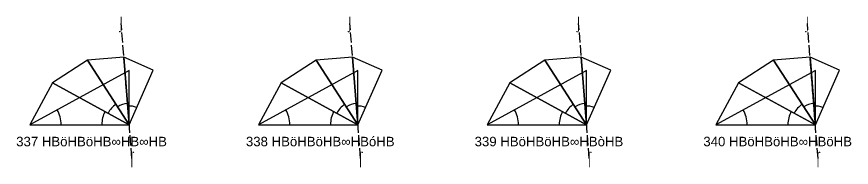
# Model space of a CAD drawing. Header units: millimetres. Extents: x 122552 to 1654769, y -10280102 to 62068.
# Drawn here: x 999789 to 1097038, y -2534092 to -2516596 of the extents above; entities that cross this region are included whole.
import ezdxf
from ezdxf.enums import TextEntityAlignment as Align

# ---------------------------------------------------------------- set-up
doc = ezdxf.new("R2010")
doc.units = ezdxf.units.MM
doc.linetypes.add('ACAD_ISO02W100', pattern=[15, 12, -3])
for name, color, linetype in [('BASE', 170, 'Continuous'), ('HYPOTENUSE', 20, 'Continuous'), ('PERPENDICULAR', 90, 'Continuous'), ('Standard', 7, 'Continuous')]:
    doc.layers.add(name, color=color, linetype=linetype)
doc.styles.add('Arial', font='arial_0.ttf')

# ---------------------------------------------------------------- blocks, each defined once
blk = doc.blocks.new('fundamental_block_GT')
at = {"color": 4}
blk.add_arc((0.1, -2.3), 276.6, 359.9799, 28.42535, dxfattribs=at)
at = {"layer": 'BASE'}
blk.add_line((0, 0), (878.9, -7.5), dxfattribs=at)
at = {"layer": 'HYPOTENUSE'}
blk.add_line((882.9, 469.5), (0, 0), dxfattribs=at)
at = {"layer": 'PERPENDICULAR'}
blk.add_line((878.9, -7.5), (882.9, 469.5), dxfattribs=at)

msp = doc.modelspace()

# ---------------------------------------------------------------- linework, layer by layer
at = {"linetype": 'ACAD_ISO02W100', "ltscale": 100}
for p, q in [((1013213, -2533063), (1011969, -2517378)), ((1039862, -2533063), (1038618, -2517378)), ((1066510, -2533063), (1065266, -2517378)), ((1093159, -2533063), (1091915, -2517378))]:
    msp.add_line(p, q, dxfattribs=at)

# ---------------------------------------------------------------- block references
for p, xscale, yscale, zscale, rotation in [((1012902, -2529142), 10.18429076373601, 10.18429076373601, 10.18429076373601, 123.5116672382091), ((1012902, -2529142), 8.951118371073738, 8.951118371073738, 8.951118371073738, 95.02333447641972), ((1012902, -2529142), 7.867265571233168, 7.867265571233168, 7.867265571233168, 66.53500171462122), ((1039551, -2529142), 10.18429076373601, 10.18429076373601, 10.18429076373601, 123.5116672382091), ((1039551, -2529142), 8.951118371073738, 8.951118371073738, 8.951118371073738, 95.02333447641972), ((1039551, -2529142), 7.867265571233168, 7.867265571233168, 7.867265571233168, 66.53500171462122), ((1066199, -2529142), 10.18429076373601, 10.18429076373601, 10.18429076373601, 123.5116672382091), ((1066199, -2529142), 8.951118371073738, 8.951118371073738, 8.951118371073738, 95.02333447641972), ((1066199, -2529142), 7.867265571233178, 7.867265571233178, 7.867265571233178, 66.53500171462207), ((1092848, -2529142), 10.18429076373601, 10.18429076373601, 10.18429076373601, 123.5116672382091), ((1092848, -2529142), 8.951118371073738, 8.951118371073738, 8.951118371073738, 95.02333447641972), ((1092848, -2529142), 7.867265571233178, 7.867265571233178, 7.867265571233178, 66.53500171462207), ((1012902, -2529142), 11.58735412275403, 11.58735412275403, 11.58735412275403, 152.0000000000003), ((1039551, -2529142), 11.58735412275403, 11.58735412275403, 11.58735412275403, 152.0000000000003), ((1066199, -2529142), 11.58735412275403, 11.58735412275403, 11.58735412275403, 152.0000000000003), ((1092848, -2529142), 11.58735412275403, 11.58735412275403, 11.58735412275403, 152.0000000000003)]:
    msp.add_blockref('fundamental_block_GT', p, dxfattribs=dict(xscale=xscale, yscale=yscale, zscale=zscale, rotation=rotation))
at = {"layer": 'Standard', "xscale": 13.18371388650824, "yscale": 13.18371388650824, "zscale": 13.18371388650824, "rotation": 0.4883327617913192}
for p in [(1001315, -2529142), (1027963, -2529142), (1054612, -2529142), (1081261, -2529142)]:
    msp.add_blockref('fundamental_block_GT', p, dxfattribs=at)

# ---------------------------------------------------------------- texts
at = {"style": 'Arial'}
for s, p in [('⌡', (1011969, -2517378)), ('⌡', (1038618, -2517378)), ('⌡', (1065266, -2517378)), ('⌡', (1091915, -2517378)), ('337 HBöHBöHB∞HB∞HB', (1008512, -2531102)), ('338 HBöHBöHB∞HBóHB', (1035161, -2531102)), ('339 HBöHBöHB∞HBòHB', (1061809, -2531102)), ('340 HBöHBöHB∞HBöHB', (1088458, -2531102)), ('⌠', (1013213, -2533063)), ('⌠', (1039862, -2533063)), ('⌠', (1066510, -2533063)), ('⌠', (1093159, -2533063))]:
    msp.add_text(s, height=1100, dxfattribs=at).set_placement(p, align=Align.MIDDLE_CENTER)

doc.saveas('drawing.dxf')
